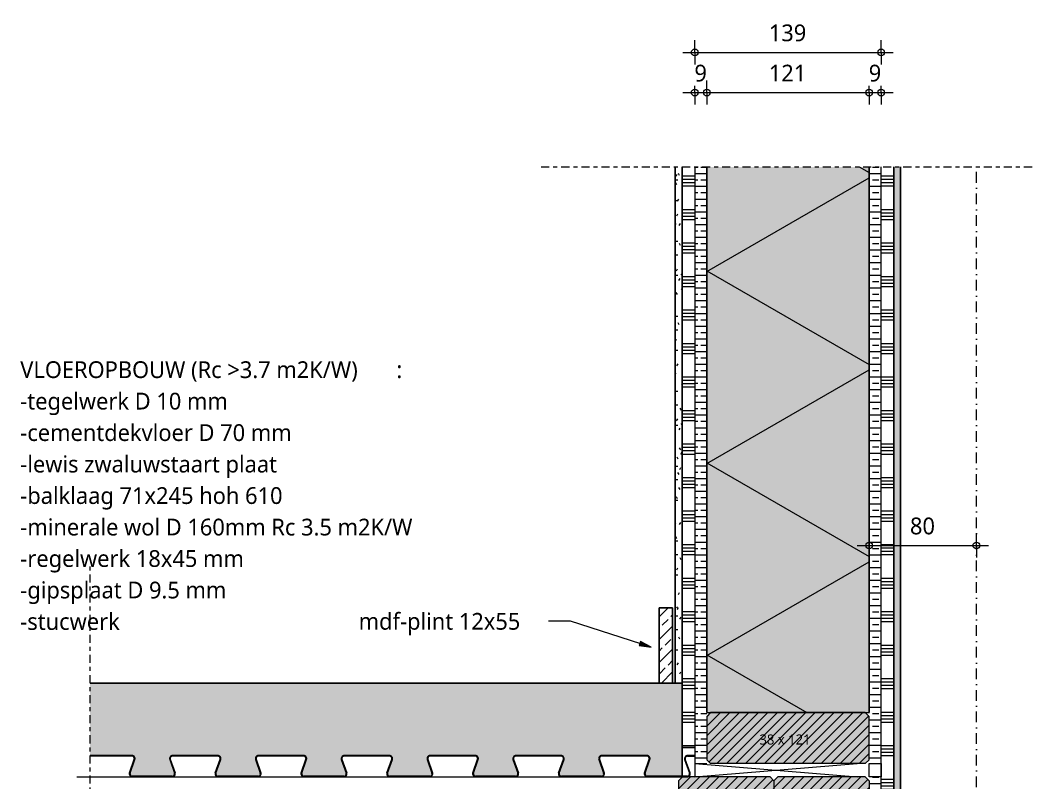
# Model space of a CAD drawing. Header units: millimetres. Extents: x 2927 to 18500, y -7154 to 6447.
# Drawn here: x 8661 to 9417, y 465 to 1034 of the extents above; entities that cross this region are included whole.
import ezdxf

# ---------------------------------------------------------------- set-up
doc = ezdxf.new("R2010")
doc.units = ezdxf.units.MM
doc.linetypes.add('MV_center', pattern=[15, 6, -3, 3, -3])
doc.linetypes.add('MV_stramien', pattern=[16, 8, -4, 0, -4])
for name, color, linetype, lineweight in [('A-ANNO-DIMS', 211, 'Continuous', 13), ('A-ANNO-DIMS-5', 211, 'Continuous', 13), ('A-ANNO-NOTE', 131, 'Continuous', 18), ('A-DETL', 90, 'Continuous', 13), ('A-DETL-GENF', 92, 'Continuous', 18), ('A-DETL-MEDM', 33, 'Continuous', 18), ('G-ANNO-TEXT', 231, 'Continuous', 13)]:
    doc.layers.add(name, color=color, linetype=linetype, lineweight=lineweight)
doc.styles.add('Segoe UI', font='segoeui.ttf', dxfattribs={"height": 7.5})
doc.styles.add('Segoe UI_3', font='segoeui.ttf', dxfattribs={"height": 12.5})
doc.styles.add('Segoe UI_B', font='segoeui.ttf', dxfattribs={"height": 12.5})
doc.dimstyles.new('2_5_mm', dxfattribs={"dimscale": 304.8, "dimtxt": 13.092049, "dimasz": 0.016404, "dimexe": 0.029528, "dimexo": 0.0625, "dimgap": 0.014764, "dimtad": 1, "dimdec": 0, "dimzin": 0, "dimdsep": 46, "dimtxsty": 'Segoe UI_3', "dimblk1": 'DOTBLANK', "dimblk2": 'DOTBLANK', "dimsah": 1, "dimcen": 0.09, "dimdle": 0.029528, "dimazin": 0, "dimtfac": 1, "dimtdec": 4, "dimtix": 1, "dimtmove": 0, "dimatfit": 3, "dimfxl": 0.029528, "dimfxlon": 1, "dimtvp": 1, "dimtfill": 1, "dimtolj": 1, "dimtzin": 0, "dimarcsym": 2})
pattern_1 = [(0, (0, 10), (0, 25), []), (0, (0, 12.5), (0, 25), []), (0, (0, 15), (0, 25), []), (0, (0, 17.5), (0, 25), [])]
pattern_2 = [(0, (0, 0), (20.32, 5.08), [1.676, -13.564, 1.676, -13.564, -81.28]), (0, (0, 0), (20.32, 5.08), [-30.48, 1.676, -28.804, 1.676, -13.564, -35.56]), (0, (0, 0), (20.32, 5.08), [-76.2, 1.676, -8.484, 1.676, -23.724]), (120, (7.62, 2.54), (-14.559409, 15.0576362), [1.676, -13.564, 1.676, -13.564, -81.28]), (120, (7.62, 2.54), (-14.559409, 15.0576362), [-30.48, 1.676, -28.804, 1.676, -13.564, -35.56]), (120, (7.62, 2.54), (-14.559409, 15.0576362), [-76.2, 1.676, -8.484, 1.676, -23.724]), (240, (10.16, 12.7), (-5.760591, -20.1376362), [1.676, -13.564, 1.676, -13.564, -81.28]), (240, (10.16, 12.7), (-5.760591, -20.1376362), [-30.48, 1.676, -28.804, 1.676, -13.564, -35.56]), (240, (10.16, 12.7), (-5.760591, -20.1376362), [-76.2, 1.676, -8.484, 1.676, -23.724])]
pattern_3 = [(0, (0, 0), (0, 9.476), []), (0, (0, 4.738), (0, 9.476), [4.738, -2.369])]

# ---------------------------------------------------------------- blocks, each defined once
blk = doc.blocks.new('42 isolatie - Type 1-3770361-Details Domera')
at = {"layer": 'A-DETL-GENF'}
blk.add_hatch(color=256, dxfattribs=at).paths.add_polyline_path([(450.28, 121.8), (43.28, 121.8), (43.28, 0.8), (450.28, 0.8), (450.28, 118.97)])
at = {"layer": 'A-DETL-GENF', "lineweight": 13}
h = blk.add_hatch(dxfattribs=at)
h.set_pattern_fill('FP_165', color=256, style=0, pattern_type=2)
h.set_pattern_definition([(60, (12.83, 244.8), (-107.387, 62), []), (120, (12.83, 244.8), (-107.387, -62), [])])
h.paths.add_polyline_path([(450.28, 121.8), (43.28, 121.8), (43.28, 0.8), (450.28, 0.8), (450.28, 118.97)])
at = {"layer": 'A-DETL-GENF'}
for p, q in [((450.28, 121.8), (43.28, 121.8)), ((450.28, 118.97), (450.28, 121.8)), ((450.28, 3.63), (450.28, 118.97)), ((43.28, 0.8), (450.28, 0.8)), ((450.28, 0.8), (450.28, 3.63))]:
    blk.add_line(p, q, dxfattribs=at)
blk = doc.blocks.new('00 hout_rechthoekig_sls - Vuren 71x196-4309782-Details Domera')
at = {"layer": 'A-DETL-GENF'}
blk.add_hatch(color=256, dxfattribs=at).paths.add_polyline_path([(196, -2.83), (193.17, 0), (2.83, 0), (0, -2.83), (0, -68.17), (2.83, -71), (193.17, -71), (196, -68.17)])
at = {"layer": 'A-DETL-MEDM', "lineweight": 13}
h = blk.add_hatch(dxfattribs=at)
h.set_pattern_fill('FP_172', color=256, style=0, pattern_type=2)
h.set_pattern_definition([(135, (469.172, -9293.418), (-3.535534, -3.535534), [])])
h.paths.add_polyline_path([(196, -2.83), (193.17, 0), (2.83, 0), (0, -2.83), (0, -68.17), (2.83, -71), (193.17, -71), (196, -68.17)])
at = {"layer": 'A-DETL-MEDM'}
for p, q in [((0, -2.83), (2.83, 0)), ((2.83, 0), (0, -2.83)), ((2.83, 0), (193.17, 0)), ((193.17, 0), (196, -2.83)), ((0, -2.83), (0, -68.17)), ((193.17, 0), (196, -2.83)), ((196, -68.17), (196, -2.83)), ((2.83, -71), (0, -68.17)), ((0, -68.17), (2.83, -71)), ((196, -68.17), (193.17, -71)), ((193.17, -71), (196, -68.17))]:
    blk.add_line(p, q, dxfattribs=at)
blk = doc.blocks.new('23 Zwaluwstaartplaat - Lewis Zwaluwstaartplaat-V125-Details Domera')
at = {"layer": 'A-DETL-GENF'}
blk.add_hatch(color=256, dxfattribs=at).paths.add_polyline_path([(482.09, 0), (511.91, 0), (512.44, 0.06), (512.95, 0.25), (513.39, 0.55), (513.75, 0.95), (514, 1.42), (514.14, 1.94), (514.14, 2.52), (514.03, 3), (510.35, 13.57), (510.35, 13.99), (510.46, 14.39), (510.66, 14.76), (510.94, 15.07), (511.28, 15.3), (511.67, 15.45), (512.09, 15.5), (546.33, 15.45), (546.72, 15.3), (547.06, 15.07), (547.34, 14.76), (547.56, 14.31), (547.65, 13.99), (547.65, 13.57), (547.54, 13.1), (543.9, 2.72), (543.85, 2.48), (543.9, 1.77), (544, 1.42), (544.25, 0.95), (544.61, 0.55), (545.05, 0.25), (545.56, 0.06), (546.09, 0), (575.91, 0), (576.44, 0.06), (576.95, 0.25), (577.39, 0.55), (577.75, 0.95), (578, 1.42), (578.14, 1.94), (578.15, 2.48), (578.03, 3), (574.35, 13.57), (574.35, 13.99), (574.46, 14.39), (574.66, 14.76), (574.94, 15.07), (575.28, 15.3), (575.67, 15.45), (576.09, 15.5), (581.5, 15.5), (581.5, 16), (576.09, 16), (575.56, 15.94), (575.05, 15.75), (574.61, 15.45), (574.25, 15.05), (574, 14.58), (573.86, 14.06), (573.85, 13.52), (573.97, 13), (577.65, 2.43), (577.65, 2.01), (577.54, 1.61), (577.34, 1.24), (577.06, 0.93), (576.72, 0.7), (576.33, 0.55), (575.91, 0.5), (545.67, 0.55), (545.28, 0.7), (544.92, 0.95), (544.56, 1.42), (544.46, 1.61), (544.35, 2.01), (544.36, 2.48), (544.5, 3), (548.07, 13.17), (548.15, 13.57), (548.14, 14.06), (548, 14.58), (547.73, 15.07), (547.31, 15.5), (546.72, 15.83), (546.44, 15.94), (545.91, 16), (512.09, 16), (511.56, 15.94), (510.94, 15.67), (510.48, 15.3), (510.25, 15.05), (509.95, 14.39), (509.86, 13.99), (509.85, 13.52), (509.97, 13), (513.65, 2.43), (513.65, 2.01), (513.44, 1.42), (513.34, 1.24), (512.95, 0.85), (512.72, 0.7), (512.33, 0.55), (511.91, 0.5), (481.67, 0.55), (481.28, 0.7), (480.92, 0.95), (480.56, 1.42), (480.46, 1.61), (480.35, 2.01), (480.36, 2.48), (480.5, 3), (484.07, 13.17), (484.15, 13.57), (484.14, 14.06), (484, 14.58), (483.73, 15.07), (483.31, 15.5), (482.72, 15.83), (482.44, 15.94), (481.91, 16), (448.09, 16), (447.56, 15.94), (446.94, 15.67), (446.48, 15.3), (446.25, 15.05), (445.95, 14.39), (445.86, 13.99), (445.85, 13.52), (445.97, 13), (449.65, 2.43), (449.65, 2.01), (449.44, 1.42), (449.34, 1.24), (448.95, 0.85), (448.72, 0.7), (448.33, 0.55), (447.91, 0.5), (417.67, 0.55), (417.28, 0.7), (416.92, 0.95), (416.56, 1.42), (416.46, 1.61), (416.35, 2.01), (416.36, 2.48), (416.5, 3), (420.07, 13.17), (420.15, 13.57), (420.14, 14.06), (420, 14.58), (419.73, 15.07), (419.31, 15.5), (418.72, 15.83), (418.44, 15.94), (417.91, 16), (384.09, 16), (383.56, 15.94), (382.94, 15.67), (382.48, 15.3), (382.25, 15.05), (381.95, 14.39), (381.86, 13.99), (381.85, 13.52), (381.97, 13), (385.65, 2.43), (385.65, 2.01), (385.44, 1.42), (385.34, 1.24), (384.95, 0.85), (384.72, 0.7), (384.33, 0.55), (383.91, 0.5), (353.67, 0.55), (353.28, 0.7), (352.92, 0.95), (352.56, 1.42), (352.46, 1.61), (352.35, 2.01), (352.36, 2.48), (352.5, 3), (356.07, 13.17), (356.15, 13.57), (356.14, 14.06), (356, 14.58), (355.73, 15.07), (355.31, 15.5), (354.72, 15.83), (354.44, 15.94), (353.91, 16), (320.09, 16), (319.56, 15.94), (318.94, 15.67), (318.48, 15.3), (318.25, 15.05), (317.95, 14.39), (317.86, 13.99), (317.85, 13.52), (317.97, 13), (321.65, 2.43), (321.65, 2.01), (321.44, 1.42), (321.34, 1.24), (320.95, 0.85), (320.72, 0.7), (320.33, 0.55), (319.91, 0.5), (289.66, 0.55), (289.28, 0.7), (288.92, 0.95), (288.56, 1.42), (288.46, 1.61), (288.35, 2.01), (288.36, 2.48), (288.5, 3), (292.07, 13.17), (292.15, 13.57), (292.14, 14.06), (291.9, 14.76), (291.65, 15.16), (291.31, 15.5), (290.95, 15.75), (290.44, 15.94), (289.91, 16), (256.09, 16), (255.56, 15.94), (254.94, 15.67), (254.48, 15.3), (254.25, 15.05), (254, 14.58), (253.86, 13.99), (253.85, 13.52), (253.97, 13), (257.65, 2.43), (257.65, 2.01), (257.44, 1.42), (257.34, 1.24), (256.95, 0.85), (256.72, 0.7), (256.33, 0.55), (255.91, 0.5), (225.67, 0.55), (225.28, 0.7), (224.92, 0.95), (224.56, 1.42), (224.46, 1.61), (224.35, 2.01), (224.36, 2.48), (224.5, 3), (228.07, 13.17), (228.15, 13.52), (228.14, 14.06), (227.9, 14.76), (227.73, 15.07), (227.31, 15.5), (226.72, 15.83), (226.44, 15.94), (225.91, 16), (192.09, 16), (191.56, 15.94), (190.94, 15.67), (190.48, 15.3), (190.25, 15.05), (189.95, 14.39), (189.86, 14.06), (189.85, 13.52), (189.97, 13), (193.65, 2.43), (193.65, 2.01), (193.44, 1.42), (193.34, 1.24), (192.95, 0.85), (192.72, 0.7), (192.33, 0.55), (191.91, 0.5), (161.67, 0.55), (161.28, 0.7), (160.92, 0.95), (160.56, 1.42), (160.46, 1.61), (160.35, 2.01), (160.36, 2.48), (160.5, 3), (164.07, 13.17), (164.15, 13.52), (164.14, 14.06), (163.9, 14.76), (163.73, 15.07), (163.31, 15.5), (162.72, 15.83), (162.44, 15.94), (161.91, 16), (130.68, 16), (130.68, 15.5), (162.33, 15.45), (162.72, 15.3), (163.06, 15.07), (163.34, 14.76), (163.56, 14.31), (163.65, 13.99), (163.65, 13.54), (163.54, 13.1), (159.97, 3), (159.85, 2.48), (159.86, 1.94), (160, 1.42), (160.25, 0.95), (160.61, 0.55), (161.05, 0.25), (161.56, 0.06), (162.09, 0), (191.91, 0), (192.44, 0.06), (192.95, 0.25), (193.39, 0.55), (193.75, 0.95), (194, 1.42), (194.14, 1.94), (194.14, 2.52), (194.03, 3), (190.35, 13.57), (190.35, 13.99), (190.46, 14.39), (190.66, 14.76), (190.94, 15.07), (191.28, 15.3), (191.67, 15.45), (192.09, 15.5), (226.33, 15.45), (226.72, 15.3), (227.06, 15.07), (227.34, 14.76), (227.56, 14.31), (227.65, 13.99), (227.65, 13.54), (227.54, 13.1), (223.97, 3), (223.85, 2.48), (223.86, 1.94), (224, 1.42), (224.25, 0.95), (224.61, 0.55), (225.05, 0.25), (225.56, 0.06), (226.09, 0), (255.91, 0), (256.44, 0.06), (256.95, 0.25), (257.39, 0.55), (257.75, 0.95), (258, 1.42), (258.14, 1.94), (258.14, 2.52), (258.03, 3), (254.35, 13.57), (254.35, 13.99), (254.46, 14.39), (254.66, 14.76), (254.94, 15.07), (255.28, 15.3), (255.67, 15.45), (256.09, 15.5), (290.33, 15.45), (290.72, 15.3), (291.06, 15.07), (291.34, 14.76), (291.56, 14.31), (291.65, 13.99), (291.65, 13.57), (291.56, 13.17), (287.97, 3), (287.85, 2.48), (287.86, 1.94), (288, 1.42), (288.25, 0.95), (288.61, 0.55), (289.05, 0.25), (289.56, 0.06), (290.09, 0), (319.91, 0), (320.44, 0.06), (320.95, 0.25), (321.39, 0.55), (321.75, 0.95), (322, 1.42), (322.14, 1.94), (322.14, 2.52), (322.03, 3), (318.35, 13.57), (318.35, 13.99), (318.46, 14.39), (318.66, 14.76), (318.94, 15.07), (319.28, 15.3), (319.67, 15.45), (320.09, 15.5), (354.33, 15.45), (354.72, 15.3), (355.06, 15.07), (355.34, 14.76), (355.56, 14.31), (355.65, 13.99), (355.65, 13.57), (355.54, 13.1), (351.97, 3), (351.85, 2.48), (351.86, 1.94), (352, 1.42), (352.25, 0.95), (352.61, 0.55), (353.05, 0.25), (353.56, 0.06), (354.09, 0), (383.91, 0), (384.44, 0.06), (384.95, 0.25), (385.39, 0.55), (385.75, 0.95), (386, 1.42), (386.14, 1.94), (386.14, 2.52), (386.03, 3), (382.35, 13.57), (382.35, 13.99), (382.46, 14.39), (382.66, 14.76), (382.94, 15.07), (383.28, 15.3), (383.67, 15.45), (384.09, 15.5), (418.33, 15.45), (418.72, 15.3), (419.06, 15.07), (419.34, 14.76), (419.56, 14.31), (419.65, 13.99), (419.65, 13.57), (419.54, 13.1), (415.97, 3), (415.85, 2.48), (415.86, 1.94), (416, 1.42), (416.25, 0.95), (416.61, 0.55), (417.05, 0.25), (417.56, 0.06), (418.09, 0), (447.91, 0), (448.44, 0.06), (448.95, 0.25), (449.39, 0.55), (449.75, 0.95), (450, 1.42), (450.14, 1.94), (450.14, 2.52), (450.03, 3), (446.35, 13.57), (446.35, 13.99), (446.46, 14.39), (446.66, 14.76), (446.94, 15.07), (447.28, 15.3), (447.67, 15.45), (448.09, 15.5), (482.33, 15.45), (482.72, 15.3), (483.06, 15.07), (483.34, 14.76), (483.56, 14.31), (483.65, 13.99), (483.65, 13.57), (483.54, 13.1), (479.97, 3), (479.85, 2.48), (479.86, 1.94), (480, 1.42), (480.25, 0.95), (480.61, 0.55), (481.05, 0.25), (481.56, 0.06)])
for p, q in [((161.91, 16), (130.68, 16)), ((161.91, 15.5), (130.68, 15.5)), ((225.91, 16), (192.09, 16)), ((225.91, 15.5), (192.09, 15.5)), ((289.91, 16), (256.09, 16)), ((289.91, 15.5), (256.09, 15.5)), ((353.91, 16), (320.09, 16)), ((353.91, 15.5), (320.09, 15.5)), ((417.91, 16), (384.09, 16)), ((417.91, 15.5), (384.09, 15.5)), ((481.91, 16), (448.09, 16)), ((481.91, 15.5), (448.09, 15.5)), ((545.91, 16), (512.09, 16)), ((545.91, 15.5), (512.09, 15.5)), ((581.5, 16), (576.09, 16)), ((576.09, 15.5), (581.5, 15.5)), ((159.97, 3), (163.56, 13.17)), ((160.44, 2.83), (164.03, 13)), ((189.97, 13), (193.56, 2.83)), ((190.44, 13.17), (194.03, 3)), ((223.97, 3), (227.56, 13.17)), ((224.44, 2.83), (228.03, 13)), ((253.97, 13), (257.56, 2.83)), ((254.44, 13.17), (258.03, 3)), ((287.97, 3), (291.56, 13.17)), ((288.44, 2.83), (292.03, 13)), ((317.97, 13), (321.56, 2.83)), ((318.44, 13.17), (322.03, 3)), ((351.97, 3), (355.56, 13.17)), ((352.44, 2.83), (356.03, 13)), ((381.97, 13), (385.56, 2.83)), ((382.44, 13.17), (386.03, 3)), ((415.97, 3), (419.56, 13.17)), ((416.44, 2.83), (420.03, 13)), ((445.97, 13), (449.56, 2.83)), ((446.44, 13.17), (450.03, 3)), ((479.97, 3), (483.56, 13.17)), ((480.44, 2.83), (484.03, 13)), ((509.97, 13), (513.56, 2.83)), ((510.44, 13.17), (514.03, 3)), ((543.97, 3), (547.56, 13.17)), ((544.44, 2.83), (548.03, 13)), ((573.97, 13), (577.56, 2.83)), ((578.03, 3), (574.44, 13.17)), ((191.91, 0.5), (162.09, 0.5)), ((255.91, 0.5), (226.09, 0.5)), ((319.91, 0.5), (290.09, 0.5)), ((383.91, 0.5), (354.09, 0.5)), ((447.91, 0.5), (418.09, 0.5)), ((511.91, 0.5), (482.09, 0.5)), ((575.91, 0.5), (546.09, 0.5)), ((162.09, 0), (191.91, 0)), ((226.09, 0), (255.91, 0)), ((290.09, 0), (319.91, 0)), ((354.09, 0), (383.91, 0)), ((418.09, 0), (447.91, 0)), ((482.09, 0), (511.91, 0)), ((546.09, 0), (569.5, 0))]:
    blk.add_line(p, q, dxfattribs=at)
for centre, radius, start, end in [((161.91, 13.75), 2.25, 340.52878, 90), ((161.91, 13.75), 1.75, 340.52878, 90), ((192.09, 13.75), 2.25, 90, 199.47122), ((192.09, 13.75), 1.75, 90, 199.47122), ((225.91, 13.75), 2.25, 340.52878, 90), ((225.91, 13.75), 1.75, 340.52878, 90), ((256.09, 13.75), 2.25, 90, 199.47122), ((256.09, 13.75), 1.75, 90, 199.47122), ((289.91, 13.75), 2.25, 340.52878, 90), ((289.91, 13.75), 1.75, 340.52878, 90), ((320.09, 13.75), 2.25, 90, 199.47122), ((320.09, 13.75), 1.75, 90, 199.47122), ((353.91, 13.75), 2.25, 340.52878, 90), ((353.91, 13.75), 1.75, 340.52878, 90), ((384.09, 13.75), 2.25, 90, 199.47122), ((384.09, 13.75), 1.75, 90, 199.47122), ((417.91, 13.75), 2.25, 340.52878, 90), ((417.91, 13.75), 1.75, 340.52878, 90), ((448.09, 13.75), 2.25, 90, 199.47122), ((448.09, 13.75), 1.75, 90, 199.47122), ((481.91, 13.75), 2.25, 340.52878, 90), ((481.91, 13.75), 1.75, 340.52878, 90), ((512.09, 13.75), 2.25, 90, 199.47122), ((512.09, 13.75), 1.75, 90, 199.47122), ((545.91, 13.75), 2.25, 340.52878, 90), ((545.91, 13.75), 1.75, 340.52878, 90), ((576.09, 13.75), 2.25, 90, 199.47122), ((576.09, 13.75), 1.75, 90, 199.47122), ((162.09, 2.25), 2.25, 160.52878, 270), ((162.09, 2.25), 1.75, 160.52878, 270), ((191.91, 2.25), 2.25, 270, 19.47122), ((191.91, 2.25), 1.75, 270, 19.47122), ((226.09, 2.25), 2.25, 160.52878, 270), ((226.09, 2.25), 1.75, 160.52878, 270), ((255.91, 2.25), 2.25, 270, 19.47122), ((255.91, 2.25), 1.75, 270, 19.47122), ((290.09, 2.25), 2.25, 160.52878, 270), ((290.09, 2.25), 1.75, 160.52878, 270), ((319.91, 2.25), 2.25, 270, 19.47122), ((319.91, 2.25), 1.75, 270, 19.47122), ((354.09, 2.25), 2.25, 160.52878, 270), ((354.09, 2.25), 1.75, 160.52878, 270), ((383.91, 2.25), 2.25, 270, 19.47122), ((383.91, 2.25), 1.75, 270, 19.47122), ((418.09, 2.25), 2.25, 160.52878, 270), ((418.09, 2.25), 1.75, 160.52878, 270), ((447.91, 2.25), 2.25, 270, 19.47122), ((447.91, 2.25), 1.75, 270, 19.47122), ((482.09, 2.25), 2.25, 160.52878, 270), ((482.09, 2.25), 1.75, 160.52878, 270), ((511.91, 2.25), 2.25, 270, 19.47122), ((511.91, 2.25), 1.75, 270, 19.47122), ((546.09, 2.25), 2.25, 160.52878, 270), ((546.09, 2.25), 1.75, 160.52878, 270), ((575.91, 2.25), 2.25, 270, 19.47122), ((575.91, 2.25), 1.75, 270, 19.47122)]:
    blk.add_arc(centre, radius, start, end, dxfattribs=at)
blk = doc.blocks.new('NLRS_00_DI_maskeer - Type 1-4234586-Details Domera')
at = {"layer": 'A-DETL-GENF', "linetype": 'MV_center'}
blk.add_line((268, 0), (-100, 0), dxfattribs=at)
blk = doc.blocks.new('00 hout_rechthoekig_sls - SLS 38x121-V126-Details Domera')
at = {"layer": 'A-DETL-GENF'}
blk.add_hatch(color=256, dxfattribs=at).paths.add_polyline_path([(118.17, 0), (2.83, 0), (0, -2.83), (0, -35.17), (2.83, -38), (118.17, -38), (121, -35.17), (121, -2.83)])
at = {"layer": 'A-DETL-MEDM', "lineweight": 13}
h = blk.add_hatch(dxfattribs=at)
h.set_pattern_fill('FP_174', color=256, style=0, pattern_type=2)
h.set_pattern_definition([(225, (9293.418, 479.172), (3.535534, -3.535534), [])])
h.paths.add_polyline_path([(118.17, 0), (2.83, 0), (0, -2.83), (0, -35.17), (2.83, -38), (118.17, -38), (121, -35.17), (121, -2.83)])
at = {"layer": 'A-DETL-MEDM'}
for p, q in [((0, -2.83), (2.83, 0)), ((2.83, 0), (0, -2.83)), ((2.83, 0), (118.17, 0)), ((118.17, 0), (121, -2.83)), ((0, -2.83), (0, -35.17)), ((118.17, 0), (121, -2.83)), ((121, -35.17), (121, -2.83)), ((2.83, -38), (0, -35.17)), ((0, -35.17), (2.83, -38)), ((121, -35.17), (118.17, -38)), ((118.17, -38), (121, -35.17)), ((2.83, -38), (118.17, -38))]:
    blk.add_line(p, q, dxfattribs=at)
blk = doc.blocks.new('00 hout_rechthoekig_sls - Vuren 71x196-V127-Details Domera')
at = {"layer": 'A-DETL-GENF'}
blk.add_hatch(color=256, dxfattribs=at).paths.add_polyline_path([(196, -2.83), (193.17, 0), (2.83, 0), (0, -2.83), (0, -68.17), (2.83, -71), (193.17, -71), (196, -68.17)])
at = {"layer": 'A-DETL-MEDM', "lineweight": 13}
h = blk.add_hatch(dxfattribs=at)
h.set_pattern_fill('FP_175', color=256, style=0, pattern_type=2)
h.set_pattern_definition([(135, (469.172, -9222.418), (-3.535534, -3.535534), [])])
h.paths.add_polyline_path([(196, -2.83), (193.17, 0), (2.83, 0), (0, -2.83), (0, -68.17), (2.83, -71), (193.17, -71), (196, -68.17)])
at = {"layer": 'A-DETL-MEDM'}
for p, q in [((0, -2.83), (2.83, 0)), ((2.83, 0), (0, -2.83)), ((2.83, 0), (193.17, 0)), ((193.17, 0), (196, -2.83)), ((0, -2.83), (0, -68.17)), ((193.17, 0), (196, -2.83)), ((196, -68.17), (196, -2.83)), ((2.83, -71), (0, -68.17)), ((0, -68.17), (2.83, -71)), ((2.83, -71), (193.17, -71)), ((196, -68.17), (193.17, -71)), ((193.17, -71), (196, -68.17))]:
    blk.add_line(p, q, dxfattribs=at)
blk = doc.blocks.new('NLRS_00_DI_maskeer - Type 1-4234585-Details Domera')
at = {"layer": 'A-DETL-GENF', "linetype": 'MV_center'}
blk.add_line((-100, 0), (365, 0), dxfattribs=at)
blk = doc.blocks.new('DIMBLOCK135-Details Domera')
at = {"layer": 'A-ANNO-DIMS-5'}
for p, q in [((9293.42, 641.78), (9293.42, 650.78)), ((9373.42, 641.78), (9373.42, 650.78)), ((9284.42, 641.78), (9382.42, 641.78)), ((9293.42, 641.78), (9293.42, 632.78)), ((9373.42, 641.78), (9373.42, 632.78))]:
    blk.add_line(p, q, dxfattribs=at)
for centre in [(9293.42, 641.78), (9373.42, 641.78)]:
    blk.add_circle(centre, 2.5, dxfattribs=at)
at = {"layer": 'A-ANNO-DIMS-5', "color": 0, "insert": (9323.9, 662.59), "char_height": 12.5, "width": 22.8516, "attachment_point": 1, "line_spacing_factor": 1.142579, "style": 'Segoe UI_3', "bg_fill": 3, "box_fill_scale": 1.25, "bg_fill_color": 9, "bg_fill_true_color": 13158600, "bg_fill_transparency": 0}
blk.add_mtext('80', dxfattribs=at)
blk = doc.blocks.new('_DotBlank')
at = {"color": 0, "linetype": 'ByBlock', "lineweight": -2}
blk.add_line((-0.5, 0), (-1, 0), dxfattribs=at)
blk.add_circle((0, 0), 0.5, dxfattribs=at)
blk = doc.blocks.new('DIMBLOCK139-Details Domera')
at = {"layer": 'A-ANNO-DIMS-5'}
for p, q in [((9163.42, 979.6), (9163.42, 988.6)), ((9172.42, 979.6), (9172.42, 988.6)), ((9154.42, 979.6), (9172.42, 979.6)), ((9163.42, 979.6), (9163.42, 970.6)), ((9172.42, 979.6), (9172.42, 970.6))]:
    blk.add_line(p, q, dxfattribs=at)
for centre in [(9163.42, 979.6), (9172.42, 979.6)]:
    blk.add_circle(centre, 2.5, dxfattribs=at)
at = {"layer": 'A-ANNO-DIMS-5', "color": 0, "insert": (9163.16, 1000.41), "char_height": 12.5, "width": 11.4258, "attachment_point": 1, "line_spacing_factor": 1.142579, "style": 'Segoe UI_3', "bg_fill": 3, "box_fill_scale": 1.25, "bg_fill_color": 9, "bg_fill_true_color": 13158600, "bg_fill_transparency": 0}
blk.add_mtext('9', dxfattribs=at)
blk = doc.blocks.new('DIMBLOCK140-Details Domera')
at = {"layer": 'A-ANNO-DIMS-5'}
for p, q in [((9172.42, 979.6), (9172.42, 988.6)), ((9293.42, 979.6), (9293.42, 988.6)), ((9172.42, 979.6), (9293.42, 979.6)), ((9172.42, 979.6), (9172.42, 970.6)), ((9293.42, 979.6), (9293.42, 970.6))]:
    blk.add_line(p, q, dxfattribs=at)
for centre in [(9172.42, 979.6), (9293.42, 979.6)]:
    blk.add_circle(centre, 2.5, dxfattribs=at)
at = {"layer": 'A-ANNO-DIMS-5', "color": 0, "insert": (9218.64, 1000.41), "char_height": 12.5, "width": 34.2774, "attachment_point": 1, "line_spacing_factor": 1.142579, "style": 'Segoe UI_3', "bg_fill": 3, "box_fill_scale": 1.25, "bg_fill_color": 9, "bg_fill_true_color": 13158600, "bg_fill_transparency": 0}
blk.add_mtext('121', dxfattribs=at)
blk = doc.blocks.new('DIMBLOCK141-Details Domera')
at = {"layer": 'A-ANNO-DIMS-5'}
for p, q in [((9293.42, 979.6), (9293.42, 988.6)), ((9302.42, 979.6), (9302.42, 988.6)), ((9293.42, 979.6), (9311.42, 979.6)), ((9293.42, 979.6), (9293.42, 970.6)), ((9302.42, 979.6), (9302.42, 970.6))]:
    blk.add_line(p, q, dxfattribs=at)
for centre in [(9293.42, 979.6), (9302.42, 979.6)]:
    blk.add_circle(centre, 2.5, dxfattribs=at)
at = {"layer": 'A-ANNO-DIMS-5', "color": 0, "insert": (9293.16, 1000.41), "char_height": 12.5, "width": 11.4258, "attachment_point": 1, "line_spacing_factor": 1.142579, "style": 'Segoe UI_3', "bg_fill": 3, "box_fill_scale": 1.25, "bg_fill_color": 9, "bg_fill_true_color": 13158600, "bg_fill_transparency": 0}
blk.add_mtext('9', dxfattribs=at)
blk = doc.blocks.new('DIMBLOCK143-Details Domera')
at = {"layer": 'A-ANNO-DIMS-5'}
for p, q in [((9163.42, 1009.6), (9163.42, 1018.6)), ((9302.42, 1009.6), (9302.42, 1018.6)), ((9154.42, 1009.6), (9311.42, 1009.6)), ((9163.42, 1009.6), (9163.42, 1000.6)), ((9302.42, 1009.6), (9302.42, 1000.6))]:
    blk.add_line(p, q, dxfattribs=at)
for centre in [(9163.42, 1009.6), (9302.42, 1009.6)]:
    blk.add_circle(centre, 2.5, dxfattribs=at)
at = {"layer": 'A-ANNO-DIMS-5', "color": 0, "insert": (9218.64, 1030.41), "char_height": 12.5, "width": 34.2774, "attachment_point": 1, "line_spacing_factor": 1.142579, "style": 'Segoe UI_3', "bg_fill": 3, "box_fill_scale": 1.25, "bg_fill_color": 9, "bg_fill_true_color": 13158600, "bg_fill_transparency": 0}
blk.add_mtext('139', dxfattribs=at)

msp = doc.modelspace()

# ---------------------------------------------------------------- hatches: boundary and pattern name
at = {"layer": 'A-DETL-GENF', "lineweight": 13}
h = msp.add_hatch(dxfattribs=at)
h.set_pattern_fill('FP_5', color=253, style=0, pattern_type=2)
h.set_pattern_definition(pattern_2)
h.paths.add_polyline_path([(9148.92, 539.17), (9153.92, 539.17), (9153.92, 924.17), (9148.92, 924.17), (9148.92, 642.47)])
h = msp.add_hatch(dxfattribs=at)
h.set_pattern_fill('FP_144', color=253, style=0, pattern_type=2)
h.set_pattern_definition(pattern_1)
h.paths.add_polyline_path([(9153.92, 491.17), (9163.42, 491.17), (9163.42, 924.17), (9153.92, 924.17), (9153.92, 523.7)])
h = msp.add_hatch(dxfattribs=at)
h.set_pattern_fill('FP_4', color=250, style=0, pattern_type=2)
h.set_pattern_definition(pattern_3)
h.paths.add_polyline_path([(9172.42, 479.17), (9172.42, 924.17), (9163.42, 924.17), (9163.42, 479.17)])
h = msp.add_hatch(dxfattribs=at)
h.set_pattern_fill('FP_4', color=250, style=0, pattern_type=2)
h.set_pattern_definition(pattern_3)
h.paths.add_polyline_path([(9302.42, 479.17), (9302.42, 924.17), (9293.42, 924.17), (9293.42, 479.17), (9293.5, 479.17)])
h = msp.add_hatch(dxfattribs=at)
h.set_pattern_fill('FP_144', color=253, style=0, pattern_type=2)
h.set_pattern_definition(pattern_1)
h.paths.add_polyline_path([(9302.42, -85.83), (9311.92, -85.83), (9311.92, 924.17), (9302.42, 924.17), (9302.42, 167.38)])
h = msp.add_hatch(dxfattribs=at)
h.set_pattern_fill('FP_5', color=253, style=0, pattern_type=2)
h.set_pattern_definition(pattern_2)
h.paths.add_polyline_path([(9311.92, -85.83), (9316.92, -85.83), (9316.92, 924.17), (9311.92, 924.17), (9311.92, 167.38)])
h = msp.add_hatch(dxfattribs=at)
h.set_pattern_fill('FP_61', color=253, style=0, pattern_type=2)
h.set_pattern_definition([(45, (0, 0), (-8.531243, 8.531243), []), (45, (8.531, 0), (-8.531243, 8.531243), [6.033, -3.016])])
h.paths.add_polyline_path([(9146.92, 539.17), (9146.92, 595.17), (9136.92, 595.17), (9136.92, 539.17)])
at = {"layer": 'A-DETL-GENF'}
msp.add_hatch(color=9, dxfattribs=at).paths.add_polyline_path([(9153.92, 469.67), (9153.92, 539.17), (8712.6, 539.17), (8712.6, 485.17), (8744.24, 485.12), (8744.36, 485.11), (8744.98, 484.84), (8745.46, 484.45), (8745.67, 484.22), (8745.97, 483.57), (8746.06, 483.23), (8746.07, 482.7), (8745.95, 482.17), (8742.27, 471.6), (8742.29, 471.11), (8742.38, 470.78), (8742.58, 470.41), (8742.97, 470.02), (8743.2, 469.87), (8743.59, 469.72), (8744.01, 469.67), (8774.24, 469.72), (8774.63, 469.87), (8775, 470.12), (8775.31, 470.5), (8775.46, 470.78), (8775.56, 471.18), (8775.56, 471.65), (8775.42, 472.17), (8771.85, 482.34), (8771.77, 482.75), (8771.78, 483.23), (8772.01, 483.93), (8772.27, 484.34), (8772.61, 484.67), (8773.2, 485.01), (8773.59, 485.12), (8774.36, 485.17), (8808.24, 485.12), (8808.36, 485.11), (8808.98, 484.84), (8809.46, 484.45), (8809.67, 484.22), (8809.97, 483.57), (8810.06, 483.16), (8810.07, 482.7), (8809.95, 482.17), (8806.27, 471.6), (8806.27, 471.18), (8806.48, 470.59), (8806.58, 470.41), (8806.97, 470.02), (8807.2, 469.87), (8807.59, 469.72), (8808.01, 469.67), (8838.24, 469.72), (8838.63, 469.87), (8839, 470.12), (8839.36, 470.59), (8839.46, 470.78), (8839.56, 471.18), (8839.56, 471.65), (8839.42, 472.17), (8835.89, 482.17), (8835.77, 482.75), (8835.78, 483.23), (8836.01, 483.93), (8836.27, 484.34), (8836.61, 484.67), (8837.2, 485.01), (8837.59, 485.12), (8838.36, 485.17), (8872.24, 485.12), (8872.36, 485.11), (8872.86, 484.92), (8873.44, 484.48), (8873.67, 484.22), (8873.97, 483.57), (8874.06, 483.16), (8874.07, 482.7), (8873.95, 482.17), (8870.27, 471.6), (8870.29, 471.11), (8870.48, 470.59), (8870.58, 470.41), (8870.97, 470.02), (8871.2, 469.87), (8871.59, 469.72), (8872.01, 469.67), (8902.24, 469.72), (8902.63, 469.87), (8903, 470.12), (8903.36, 470.59), (8903.46, 470.78), (8903.56, 471.18), (8903.56, 471.65), (8903.42, 472.17), (8899.85, 482.34), (8899.77, 482.75), (8899.78, 483.23), (8900.01, 483.93), (8900.27, 484.34), (8900.61, 484.67), (8901.2, 485.01), (8901.59, 485.12), (8902.36, 485.17), (8936.24, 485.12), (8936.36, 485.11), (8936.98, 484.84), (8937.46, 484.45), (8937.67, 484.22), (8937.97, 483.57), (8938.06, 483.16), (8938.07, 482.7), (8937.95, 482.17), (8934.27, 471.6), (8934.29, 471.11), (8934.48, 470.59), (8934.58, 470.41), (8934.97, 470.02), (8935.2, 469.87), (8935.59, 469.72), (8936.01, 469.67), (8966.24, 469.72), (8966.63, 469.87), (8967, 470.12), (8967.36, 470.59), (8967.46, 470.78), (8967.56, 471.18), (8967.56, 471.65), (8967.42, 472.17), (8963.89, 482.17), (8963.77, 482.75), (8963.78, 483.23), (8964.01, 483.93), (8964.27, 484.34), (8964.61, 484.67), (8965.2, 485.01), (8965.59, 485.12), (8966.36, 485.17), (9000.24, 485.12), (9000.36, 485.11), (9000.98, 484.84), (9001.46, 484.45), (9001.67, 484.22), (9001.97, 483.57), (9002.06, 483.16), (9002.07, 482.7), (9001.95, 482.17), (8998.27, 471.6), (8998.29, 471.11), (8998.48, 470.59), (8998.58, 470.41), (8998.97, 470.02), (8999.2, 469.87), (8999.59, 469.72), (9000.01, 469.67), (9030.24, 469.72), (9030.63, 469.87), (9031, 470.12), (9031.36, 470.59), (9031.46, 470.78), (9031.56, 471.18), (9031.56, 471.65), (9031.42, 472.17), (9027.89, 482.17), (9027.77, 482.75), (9027.78, 483.23), (9027.91, 483.75), (9028.27, 484.34), (9028.61, 484.67), (9029.2, 485.01), (9029.59, 485.12), (9030.36, 485.17), (9064.24, 485.12), (9064.36, 485.11), (9064.98, 484.84), (9065.46, 484.45), (9065.67, 484.22), (9065.97, 483.57), (9066.06, 483.16), (9066.07, 482.7), (9065.95, 482.17), (9062.27, 471.6), (9062.29, 471.11), (9062.48, 470.59), (9062.58, 470.41), (9062.97, 470.02), (9063.2, 469.87), (9063.59, 469.72), (9064.01, 469.67), (9094.24, 469.72), (9094.63, 469.87), (9095, 470.12), (9095.36, 470.59), (9095.48, 470.86), (9095.56, 471.18), (9095.56, 471.65), (9095.42, 472.17), (9091.89, 482.17), (9091.77, 482.75), (9091.78, 483.23), (9092.01, 483.93), (9092.27, 484.34), (9092.61, 484.67), (9093.2, 485.01), (9093.59, 485.12), (9094.36, 485.17), (9128.24, 485.12), (9128.36, 485.11), (9128.98, 484.84), (9129.46, 484.45), (9129.67, 484.22), (9129.97, 483.57), (9130.06, 483.16), (9130.07, 482.7), (9129.95, 482.17), (9126.27, 471.6), (9126.29, 471.11), (9126.48, 470.59), (9126.58, 470.41), (9126.97, 470.02), (9127.2, 469.87), (9127.59, 469.72), (9128.01, 469.67)])
at = {"layer": 'A-DETL-GENF', "lineweight": 13}
h = msp.add_hatch(dxfattribs=at)
h.set_pattern_fill('FP_4', color=250, style=0, pattern_type=2)
h.set_pattern_definition(pattern_3)
h.paths.add_polyline_path([(9302.42, 273.17), (9302.42, 469.17), (9293.42, 469.17), (9293.42, 273.17)])
at = {"layer": 'G-ANNO-TEXT'}
msp.add_hatch(color=7, dxfattribs=at).paths.add_polyline_path([(9130.95, 566.01), (9122.86, 570.26), (9121.89, 567.24)])

# ---------------------------------------------------------------- linework, layer by layer
at = {"layer": 'A-DETL', "lineweight": 25}
for p, q in [((9148.92, 924.17), (9148.92, 539.17)), ((9153.92, 539.17), (9153.92, 924.17)), ((9311.92, 924.17), (9311.92, -85.83)), ((9316.92, -85.83), (9316.92, 924.17)), ((9136.92, 595.17), (9136.92, 539.17)), ((9146.92, 595.17), (9136.92, 595.17)), ((9146.92, 539.17), (9146.92, 595.17)), ((9153.92, 539.17), (8712.6, 539.17)), ((9153.92, 469.67), (9153.92, 539.17)), ((9153.92, 491.17), (9163.42, 491.17)), ((9302.42, 479.17), (9302.42, 469.17))]:
    msp.add_line(p, q, dxfattribs=at)
at = {"layer": 'A-DETL', "lineweight": 18}
for p, q in [((9163.42, 924.17), (9163.42, 479.17)), ((9172.42, 517.17), (9172.42, 924.17)), ((9293.42, 924.17), (9293.42, 517.17)), ((9302.42, 479.17), (9302.42, 924.17)), ((9163.42, 479.17), (9172.42, 479.17)), ((9163.5, 479.17), (9163.5, 469.17)), ((9163.5, 469.17), (9284.5, 479.17)), ((9163.5, 479.17), (9284.5, 469.17)), ((9293.5, 479.17), (9293.42, 479.17)), ((9293.5, 479.17), (9302.42, 479.17)), ((9293.5, 469.17), (9293.5, 479.17)), ((8702.6, 469.17), (9157.83, 469.17)), ((9293.42, 469.17), (9293.5, 469.17)), ((9302.42, 469.17), (9293.5, 469.17)), ((9302.42, 273.17), (9302.42, 469.17))]:
    msp.add_line(p, q, dxfattribs=at)
at = {"layer": 'A-DETL', "linetype": 'MV_stramien', "lineweight": 18}
msp.add_line((9373.42, -85.83), (9373.42, 924.17), dxfattribs=at)
at = {"layer": 'G-ANNO-TEXT', "color": 250}
for p, q in [((9054.62, 585.21), (9054.31, 585.21)), ((9070.89, 585.21), (9054.62, 585.21)), ((9130.95, 566.01), (9070.89, 585.21)), ((9122.86, 570.26), (9121.89, 567.24)), ((9130.95, 566.01), (9122.86, 570.26)), ((9121.89, 567.24), (9130.95, 566.01))]:
    msp.add_line(p, q, dxfattribs=at)

# ---------------------------------------------------------------- block references
at = {"layer": 'A-DETL-GENF', "linetype": 'MV_center'}
for name, p, rotation in [('NLRS_00_DI_maskeer - Type 1-4234586-Details Domera', (9316.92, 924.17), 180), ('NLRS_00_DI_maskeer - Type 1-4234585-Details Domera', (8712.6, 264.17), 90.0000000000001)]:
    msp.add_blockref(name, p, dxfattribs=dict(at, rotation=rotation))
at = {"layer": 'A-DETL-GENF', "rotation": 269.9999999999998}
msp.add_blockref('42 isolatie - Type 1-3770361-Details Domera', (9171.62, 967.45), dxfattribs=at)
at = {"layer": 'A-DETL-GENF'}
msp.add_blockref('23 Zwaluwstaartplaat - Lewis Zwaluwstaartplaat-V125-Details Domera', (8581.92, 469.17), dxfattribs=at)
at = {"layer": 'A-DETL-MEDM'}
for name, p, rotation in [('00 hout_rechthoekig_sls - SLS 38x121-V126-Details Domera', (9293.42, 479.17), 180), ('00 hout_rechthoekig_sls - Vuren 71x196-V127-Details Domera', (9222.42, 469.17), 270.0000000000002), ('00 hout_rechthoekig_sls - Vuren 71x196-4309782-Details Domera', (9293.42, 469.17), 270.0000000000002)]:
    msp.add_blockref(name, p, dxfattribs=dict(at, rotation=rotation))

# ---------------------------------------------------------------- texts
at = {"layer": 'A-ANNO-NOTE', "lineweight": 13, "insert": (9211.63, 500.82), "char_height": 7.5, "width": 47.2996, "attachment_point": 1, "style": 'Segoe UI'}
msp.add_mtext('38 x 121', dxfattribs=at)
at = {"layer": 'G-ANNO-TEXT', "color": 7, "char_height": 12.5, "attachment_point": 1}
for s, insert, width, style in [('VLOEROPBOUW (Rc >3.7 m2K/W)', (8660.5, 779.18), 339.9155, 'Segoe UI_B'), (':', (8940.96, 779.18), 4.4093, 'Segoe UI_3'), ('-tegelwerk D 10 mm', (8660.5, 755.7), 192.8058, 'Segoe UI_3'), ('-cementdekvloer D 70 mm ', (8660.5, 732.21), 257.3417, 'Segoe UI_3'), ('-lewis zwaluwstaart plaat', (8660.5, 708.73), 232.8902, 'Segoe UI_3'), ('-balklaag 71x245 hoh 610', (8660.5, 685.25), 243.713, 'Segoe UI_3'), ('-minerale wol D 160mm Rc 3.5 m2K/W', (8660.5, 661.77), 366.3712, 'Segoe UI_3'), ('-regelwerk 18x45 mm', (8660.5, 638.29), 204.8312, 'Segoe UI_3'), ('-gipsplaat D 9.5 mm', (8660.5, 614.81), 191.2025, 'Segoe UI_3'), ('-stucwerk', (8660.5, 591.32), 90.1898, 'Segoe UI_3'), ('mdf-plint 12x55 ', (8912.82, 591.46), 156.3291, 'Segoe UI_3')]:
    msp.add_mtext(s, dxfattribs=dict(at, insert=insert, width=width, style=style))

# ---------------------------------------------------------------- dimensions: what is measured, and where the dimension line sits
at = {"layer": 'A-ANNO-DIMS'}
dim = msp.add_linear_dim(base=(9172.42, 979.6), p1=(9163.42, 970.6), p2=(9172.42, 970.6), dimstyle='2_5_mm', override={"dimpost": '<>', "dimfxl": 9}, dxfattribs=at)
dim.commit()
dim.dimension.update_dxf_attribs({"geometry": 'DIMBLOCK139-Details Domera', "text_midpoint": (9167.92, 990.57)})

# ---------------------------------------------------------------- next in the draw order: dimensions: what is measured, and where the dimension line sits
for base, p1, p2, override, picture, middle in [((9293.42, 979.6), (9172.42, 970.6), (9293.42, 970.6), {"dimpost": '<>', "dimfxl": 121}, 'DIMBLOCK140-Details Domera', (9232.92, 990.49)), ((9373.42, 641.78), (9293.42, 650.78), (9373.42, 650.78), {"dimpost": '<>', "dimfxl": 80}, 'DIMBLOCK135-Details Domera', (9333.42, 652.74))]:
    dim = msp.add_linear_dim(base=base, p1=p1, p2=p2, dimstyle='2_5_mm', override=override, dxfattribs=at)
    dim.commit()
    dim.dimension.update_dxf_attribs({"geometry": picture, "text_midpoint": middle})

# ---------------------------------------------------------------- next in the draw order: dimensions: what is measured, and where the dimension line sits
dim = msp.add_linear_dim(base=(9302.42, 979.6), p1=(9293.42, 970.6), p2=(9302.42, 970.6), dimstyle='2_5_mm', override={"dimpost": '<>', "dimfxl": 9}, dxfattribs=at)
dim.commit()
dim.dimension.update_dxf_attribs({"geometry": 'DIMBLOCK141-Details Domera', "text_midpoint": (9297.92, 990.57)})

# ---------------------------------------------------------------- next in the draw order: dimensions: what is measured, and where the dimension line sits
dim = msp.add_linear_dim(base=(9302.42, 1009.6), p1=(9163.42, 1000.6), p2=(9302.42, 1000.6), dimstyle='2_5_mm', override={"dimpost": '<>', "dimfxl": 139}, dxfattribs=at)
dim.commit()
dim.dimension.update_dxf_attribs({"geometry": 'DIMBLOCK143-Details Domera', "text_midpoint": (9232.92, 1020.6)})

doc.saveas('drawing.dxf')
